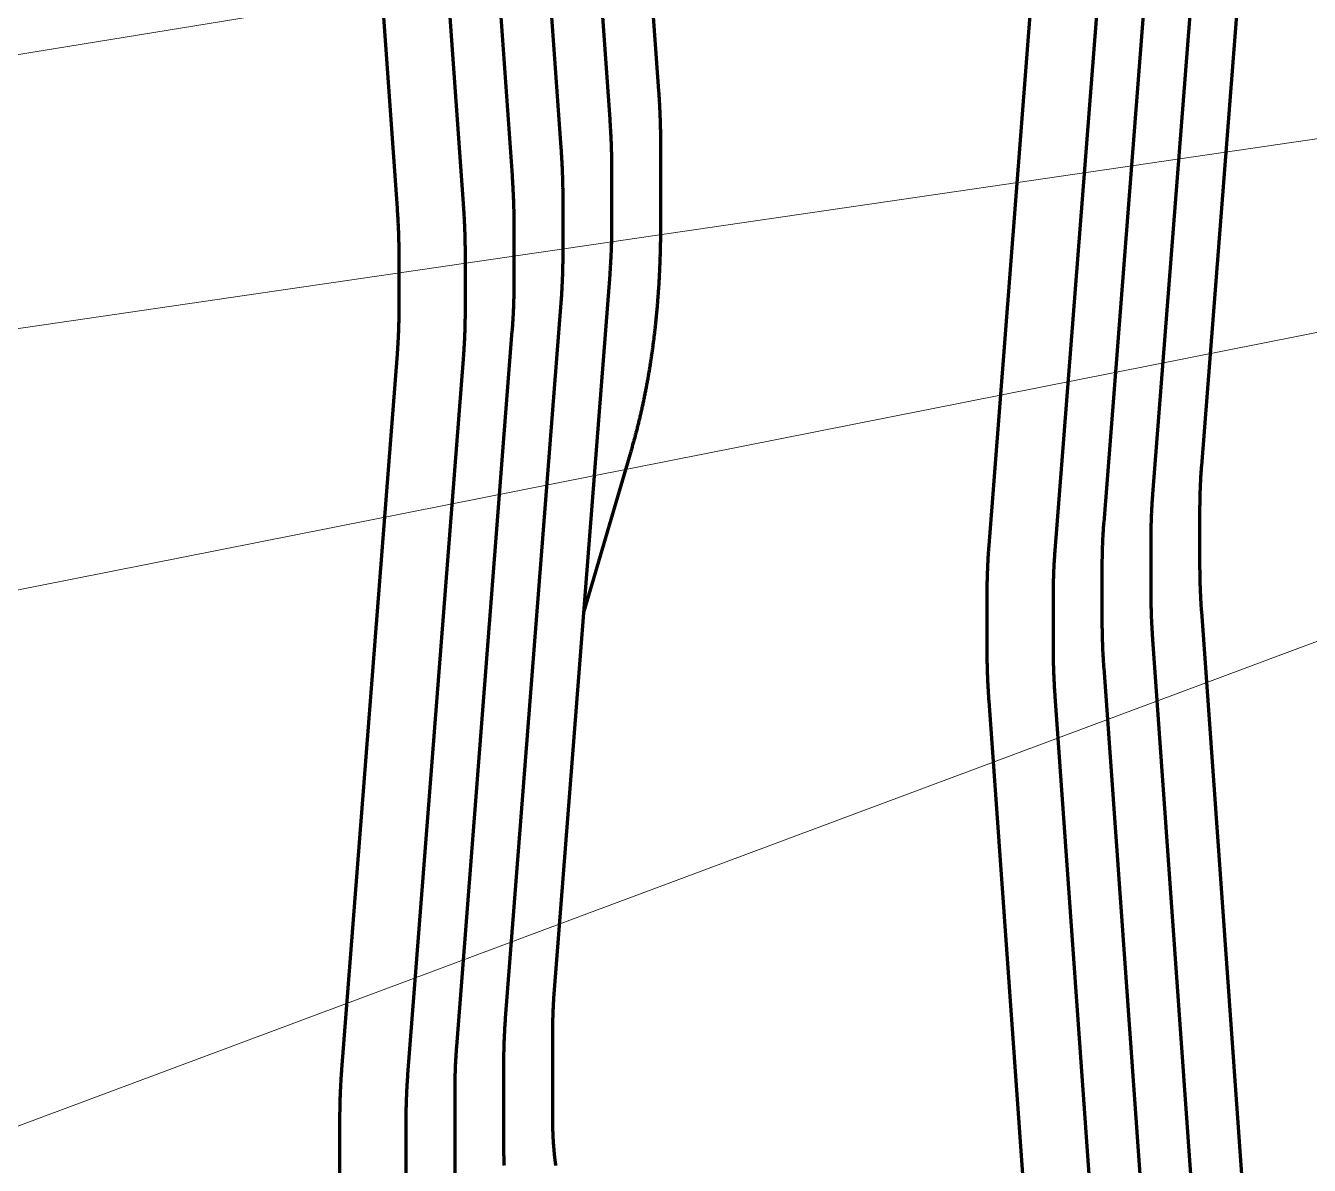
# Model space of a CAD drawing. Header units: millimetres. Extents: x 0 to 841, y 0 to 594.
# Drawn here: x 114.4 to 205.5, y 345.4 to 426.2 of the extents above; entities that cross this region are included whole.
import ezdxf

# ---------------------------------------------------------------- set-up
doc = ezdxf.new("R2010")
doc.units = ezdxf.units.MM
doc.layers.add('01-VISIBLE', color=7, linetype='CONTINUOUS', lineweight=70)
doc.layers.add('08-FINA', color=5, linetype='CONTINUOUS', lineweight=18)

msp = doc.modelspace()

# ---------------------------------------------------------------- linework, layer by layer
at = {"layer": '01-VISIBLE'}
for p, q in [((155.391, 476.845), (159.332, 421.553)), ((151.926, 474.845), (155.867, 419.553)), ((148.461, 472.844), (152.402, 417.552)), ((144.996, 470.844), (148.938, 415.552)), ((136.844, 468.509), (140.785, 413.217)), ((141.532, 468.843), (145.473, 413.551)), ((197.859, 394.959), (201.8, 445.7)), ((194.394, 392.959), (198.335, 443.7)), ((190.929, 390.958), (194.87, 441.699)), ((182.778, 389.322), (186.719, 440.063)), ((187.464, 388.958), (191.405, 439.699)), ((159.468, 417.82), (159.468, 412.057)), ((156.003, 415.819), (156.003, 412.132)), ((152.538, 413.819), (152.538, 410.132)), ((149.073, 411.819), (149.073, 408.131)), ((140.908, 409.818), (140.908, 406.131)), ((145.608, 409.818), (145.608, 406.131)), ((155.866, 408.533), (151.925, 357.792)), ((152.401, 406.533), (148.46, 355.792)), ((148.936, 404.533), (144.995, 353.791)), ((140.786, 402.896), (136.845, 352.155)), ((145.472, 402.532), (141.531, 351.791)), ((157.36, 395.986), (154.005, 384.573)), ((197.736, 388.037), (197.736, 391.725)), ((194.271, 386.037), (194.271, 389.724)), ((190.807, 384.036), (190.807, 387.724)), ((182.642, 382.036), (182.642, 385.723)), ((187.342, 382.036), (187.342, 385.723)), ((201.801, 329.346), (197.86, 384.638)), ((198.336, 327.346), (194.395, 382.638)), ((194.871, 325.345), (190.93, 380.637)), ((186.718, 323.011), (182.777, 378.303)), ((191.406, 323.345), (187.465, 378.637)), ((151.803, 354.558), (151.803, 348.631)), ((148.338, 352.557), (148.338, 346.631)), ((144.873, 350.557), (144.873, 344.631)), ((136.708, 348.556), (136.708, 342.63)), ((141.408, 348.556), (141.408, 342.63))]:
    msp.add_line(p, q, dxfattribs=at)
for points in [[(159.332, 421.553), (159.338, 421.472), (159.343, 421.391), (159.349, 421.31), (159.354, 421.229), (159.359, 421.148), (159.365, 421.067), (159.37, 420.986), (159.374, 420.905), (159.379, 420.824), (159.384, 420.742), (159.388, 420.661), (159.393, 420.58), (159.397, 420.499), (159.401, 420.418), (159.405, 420.337), (159.409, 420.256), (159.413, 420.175), (159.417, 420.093), (159.42, 420.012), (159.424, 419.931), (159.427, 419.85), (159.43, 419.769), (159.433, 419.688), (159.436, 419.606), (159.439, 419.525), (159.441, 419.444), (159.444, 419.363), (159.446, 419.282), (159.449, 419.201), (159.451, 419.119), (159.453, 419.038), (159.455, 418.957), (159.456, 418.876), (159.458, 418.794), (159.46, 418.713), (159.461, 418.632), (159.462, 418.551), (159.463, 418.47), (159.464, 418.388), (159.465, 418.307), (159.466, 418.226), (159.466, 418.145), (159.467, 418.063), (159.467, 417.982), (159.467, 417.901), (159.468, 417.82)], [(155.867, 419.553), (155.873, 419.472), (155.879, 419.391), (155.884, 419.31), (155.889, 419.229), (155.895, 419.147), (155.9, 419.066), (155.905, 418.985), (155.91, 418.904), (155.914, 418.823), (155.919, 418.742), (155.924, 418.661), (155.928, 418.58), (155.932, 418.499), (155.936, 418.418), (155.94, 418.336), (155.944, 418.255), (155.948, 418.174), (155.952, 418.093), (155.955, 418.012), (155.959, 417.931), (155.962, 417.85), (155.965, 417.768), (155.968, 417.687), (155.971, 417.606), (155.974, 417.525), (155.977, 417.444), (155.979, 417.362), (155.981, 417.281), (155.984, 417.2), (155.986, 417.119), (155.988, 417.038), (155.99, 416.956), (155.992, 416.875), (155.993, 416.794), (155.995, 416.713), (155.996, 416.632), (155.997, 416.55), (155.998, 416.469), (155.999, 416.388), (156, 416.307), (156.001, 416.225), (156.002, 416.144), (156.002, 416.063), (156.002, 415.982), (156.003, 415.901), (156.003, 415.819)], [(152.402, 417.552), (152.408, 417.471), (152.414, 417.39), (152.419, 417.309), (152.425, 417.228), (152.43, 417.147), (152.435, 417.066), (152.44, 416.985), (152.445, 416.904), (152.45, 416.823), (152.454, 416.742), (152.459, 416.661), (152.463, 416.579), (152.467, 416.498), (152.472, 416.417), (152.476, 416.336), (152.479, 416.255), (152.483, 416.174), (152.487, 416.093), (152.49, 416.011), (152.494, 415.93), (152.497, 415.849), (152.5, 415.768), (152.503, 415.687), (152.506, 415.606), (152.509, 415.524), (152.512, 415.443), (152.514, 415.362), (152.517, 415.281), (152.519, 415.2), (152.521, 415.118), (152.523, 415.037), (152.525, 414.956), (152.527, 414.875), (152.528, 414.794), (152.53, 414.712), (152.531, 414.631), (152.533, 414.55), (152.534, 414.469), (152.535, 414.388), (152.536, 414.306), (152.536, 414.225), (152.537, 414.144), (152.537, 414.063), (152.538, 413.981), (152.538, 413.9), (152.538, 413.819)], [(148.938, 415.552), (148.943, 415.471), (148.949, 415.39), (148.954, 415.309), (148.96, 415.228), (148.965, 415.147), (148.97, 415.066), (148.975, 414.984), (148.98, 414.903), (148.985, 414.822), (148.989, 414.741), (148.994, 414.66), (148.998, 414.579), (149.003, 414.498), (149.007, 414.417), (149.011, 414.336), (149.015, 414.255), (149.018, 414.173), (149.022, 414.092), (149.026, 414.011), (149.029, 413.93), (149.032, 413.849), (149.035, 413.768), (149.039, 413.686), (149.041, 413.605), (149.044, 413.524), (149.047, 413.443), (149.049, 413.362), (149.052, 413.28), (149.054, 413.199), (149.056, 413.118), (149.058, 413.037), (149.06, 412.956), (149.062, 412.874), (149.064, 412.793), (149.065, 412.712), (149.066, 412.631), (149.068, 412.55), (149.069, 412.468), (149.07, 412.387), (149.071, 412.306), (149.071, 412.225), (149.072, 412.143), (149.072, 412.062), (149.073, 411.981), (149.073, 411.9), (149.073, 411.819)], [(145.473, 413.551), (145.478, 413.47), (145.484, 413.389), (145.49, 413.308), (145.495, 413.227), (145.5, 413.146), (145.505, 413.065), (145.51, 412.984), (145.515, 412.903), (145.52, 412.822), (145.525, 412.741), (145.529, 412.66), (145.533, 412.579), (145.538, 412.497), (145.542, 412.416), (145.546, 412.335), (145.55, 412.254), (145.554, 412.173), (145.557, 412.092), (145.561, 412.011), (145.564, 411.929), (145.567, 411.848), (145.571, 411.767), (145.574, 411.686), (145.577, 411.605), (145.579, 411.524), (145.582, 411.442), (145.585, 411.361), (145.587, 411.28), (145.589, 411.199), (145.591, 411.118), (145.593, 411.036), (145.595, 410.955), (145.597, 410.874), (145.599, 410.793), (145.6, 410.712), (145.602, 410.63), (145.603, 410.549), (145.604, 410.468), (145.605, 410.387), (145.606, 410.305), (145.607, 410.224), (145.607, 410.143), (145.608, 410.062), (145.608, 409.981), (145.608, 409.899), (145.608, 409.818)], [(140.785, 413.217), (140.79, 413.136), (140.796, 413.056), (140.801, 412.975), (140.807, 412.894), (140.812, 412.813), (140.817, 412.732), (140.822, 412.651), (140.827, 412.571), (140.831, 412.49), (140.836, 412.409), (140.84, 412.328), (140.844, 412.247), (140.849, 412.166), (140.853, 412.085), (140.856, 412.004), (140.86, 411.923), (140.864, 411.843), (140.867, 411.762), (140.87, 411.681), (140.874, 411.6), (140.877, 411.519), (140.88, 411.438), (140.882, 411.357), (140.885, 411.276), (140.887, 411.195), (140.89, 411.114), (140.892, 411.033), (140.894, 410.952), (140.896, 410.871), (140.898, 410.79), (140.899, 410.709), (140.901, 410.628), (140.902, 410.547), (140.904, 410.466), (140.905, 410.385), (140.906, 410.304), (140.906, 410.223), (140.907, 410.142), (140.908, 410.061), (140.908, 409.98), (140.908, 409.899), (140.908, 409.818)], [(156.003, 412.132), (156.003, 412.052), (156.002, 411.972), (156.002, 411.892), (156.002, 411.812), (156.001, 411.732), (156, 411.652), (156, 411.572), (155.999, 411.492), (155.997, 411.412), (155.996, 411.332), (155.995, 411.252), (155.993, 411.172), (155.992, 411.092), (155.99, 411.011), (155.988, 410.931), (155.986, 410.851), (155.984, 410.771), (155.981, 410.691), (155.979, 410.611), (155.976, 410.531), (155.974, 410.451), (155.971, 410.371), (155.968, 410.291), (155.965, 410.211), (155.961, 410.131), (155.958, 410.051), (155.954, 409.971), (155.951, 409.892), (155.947, 409.812), (155.943, 409.732), (155.939, 409.652), (155.934, 409.572), (155.93, 409.492), (155.926, 409.412), (155.921, 409.332), (155.916, 409.252), (155.911, 409.172), (155.906, 409.092), (155.901, 409.012), (155.895, 408.933), (155.89, 408.853), (155.884, 408.773), (155.878, 408.693), (155.872, 408.613), (155.866, 408.533)], [(159.468, 412.057), (159.467, 411.977), (159.467, 411.897), (159.467, 411.817), (159.467, 411.736), (159.466, 411.656), (159.466, 411.576), (159.465, 411.496), (159.465, 411.416), (159.464, 411.336), (159.463, 411.256), (159.462, 411.176), (159.461, 411.096), (159.46, 411.015), (159.459, 410.935), (159.458, 410.855), (159.456, 410.775), (159.455, 410.695), (159.453, 410.615), (159.452, 410.535), (159.45, 410.455), (159.448, 410.375), (159.446, 410.295), (159.444, 410.214), (159.442, 410.134), (159.44, 410.054), (159.438, 409.974), (159.435, 409.894), (159.433, 409.814), (159.43, 409.734), (159.427, 409.654), (159.425, 409.574), (159.422, 409.494), (159.419, 409.414), (159.416, 409.334), (159.413, 409.254), (159.41, 409.174), (159.406, 409.094), (159.403, 409.013), (159.399, 408.933), (159.396, 408.853), (159.392, 408.773), (159.388, 408.693), (159.384, 408.613), (159.38, 408.533), (159.376, 408.453), (159.372, 408.373), (159.368, 408.293), (159.364, 408.213), (159.359, 408.133), (159.355, 408.053), (159.35, 407.973), (159.345, 407.893), (159.34, 407.813), (159.335, 407.733), (159.33, 407.653), (159.325, 407.573), (159.32, 407.494), (159.315, 407.414), (159.309, 407.334), (159.304, 407.254), (159.298, 407.174), (159.292, 407.094), (159.286, 407.014), (159.28, 406.934), (159.274, 406.854), (159.268, 406.774), (159.262, 406.694), (159.256, 406.615), (159.249, 406.535), (159.243, 406.455), (159.236, 406.375), (159.229, 406.295), (159.222, 406.215), (159.216, 406.136), (159.208, 406.056), (159.201, 405.976), (159.194, 405.896), (159.187, 405.816), (159.179, 405.737), (159.172, 405.657), (159.164, 405.577), (159.156, 405.497), (159.148, 405.418), (159.14, 405.338), (159.132, 405.258), (159.124, 405.179), (159.116, 405.099), (159.107, 405.019), (159.099, 404.94), (159.09, 404.86), (159.081, 404.78), (159.073, 404.701), (159.064, 404.621), (159.055, 404.541), (159.045, 404.462), (159.036, 404.382), (159.027, 404.303), (159.017, 404.223), (159.008, 404.144), (158.998, 404.064), (158.988, 403.985), (158.978, 403.905), (158.968, 403.826), (158.958, 403.746), (158.948, 403.667), (158.937, 403.587), (158.927, 403.508), (158.916, 403.428), (158.906, 403.349), (158.895, 403.27), (158.884, 403.19), (158.873, 403.111), (158.862, 403.032), (158.85, 402.952), (158.839, 402.873), (158.828, 402.794), (158.816, 402.714), (158.804, 402.635), (158.792, 402.556), (158.78, 402.477), (158.768, 402.397), (158.756, 402.318), (158.744, 402.239), (158.732, 402.16), (158.719, 402.081), (158.706, 402.002), (158.694, 401.923), (158.681, 401.844), (158.668, 401.764), (158.655, 401.685), (158.641, 401.606), (158.628, 401.527), (158.615, 401.448), (158.601, 401.37), (158.587, 401.291), (158.574, 401.212), (158.56, 401.133), (158.546, 401.054), (158.531, 400.975), (158.517, 400.896), (158.503, 400.817), (158.488, 400.739), (158.473, 400.66), (158.459, 400.581), (158.444, 400.502), (158.429, 400.424), (158.414, 400.345), (158.398, 400.266), (158.383, 400.188), (158.367, 400.109), (158.352, 400.031), (158.336, 399.952), (158.32, 399.874), (158.304, 399.795), (158.288, 399.717), (158.272, 399.638), (158.255, 399.56), (158.239, 399.481), (158.222, 399.403), (158.205, 399.325), (158.188, 399.246), (158.171, 399.168), (158.154, 399.09), (158.137, 399.011), (158.12, 398.933), (158.102, 398.855), (158.084, 398.777), (158.067, 398.699), (158.049, 398.621), (158.031, 398.543), (158.012, 398.465), (157.994, 398.387), (157.976, 398.309), (157.957, 398.231), (157.938, 398.153), (157.92, 398.075), (157.901, 397.997), (157.881, 397.919), (157.862, 397.842), (157.843, 397.764), (157.823, 397.686), (157.804, 397.608), (157.784, 397.531), (157.764, 397.453), (157.744, 397.376), (157.724, 397.298), (157.704, 397.221), (157.683, 397.143), (157.662, 397.066), (157.642, 396.988), (157.621, 396.911), (157.6, 396.834), (157.579, 396.756), (157.558, 396.679), (157.536, 396.602), (157.515, 396.525), (157.493, 396.448), (157.471, 396.371), (157.449, 396.294), (157.427, 396.217), (157.405, 396.14), (157.382, 396.063), (157.36, 395.986)], [(152.538, 410.132), (152.538, 410.052), (152.538, 409.972), (152.537, 409.892), (152.537, 409.811), (152.536, 409.731), (152.536, 409.651), (152.535, 409.571), (152.534, 409.491), (152.533, 409.411), (152.531, 409.331), (152.53, 409.251), (152.528, 409.171), (152.527, 409.091), (152.525, 409.011), (152.523, 408.931), (152.521, 408.851), (152.519, 408.771), (152.517, 408.691), (152.514, 408.611), (152.512, 408.531), (152.509, 408.451), (152.506, 408.371), (152.503, 408.291), (152.5, 408.211), (152.497, 408.131), (152.493, 408.051), (152.49, 407.971), (152.486, 407.891), (152.482, 407.811), (152.478, 407.731), (152.474, 407.651), (152.47, 407.571), (152.465, 407.491), (152.461, 407.411), (152.456, 407.332), (152.451, 407.252), (152.446, 407.172), (152.441, 407.092), (152.436, 407.012), (152.43, 406.932), (152.425, 406.852), (152.419, 406.772), (152.413, 406.693), (152.407, 406.613), (152.401, 406.533)], [(149.073, 408.131), (149.073, 408.051), (149.073, 407.971), (149.072, 407.891), (149.072, 407.811), (149.071, 407.731), (149.071, 407.651), (149.07, 407.571), (149.069, 407.491), (149.068, 407.411), (149.067, 407.331), (149.065, 407.251), (149.064, 407.171), (149.062, 407.091), (149.06, 407.011), (149.058, 406.931), (149.056, 406.851), (149.054, 406.771), (149.052, 406.691), (149.049, 406.611), (149.047, 406.531), (149.044, 406.451), (149.041, 406.371), (149.038, 406.291), (149.035, 406.211), (149.032, 406.131), (149.028, 406.051), (149.025, 405.971), (149.021, 405.891), (149.017, 405.811), (149.013, 405.731), (149.009, 405.651), (149.005, 405.571), (149, 405.491), (148.996, 405.411), (148.991, 405.331), (148.986, 405.251), (148.981, 405.171), (148.976, 405.091), (148.971, 405.012), (148.966, 404.932), (148.96, 404.852), (148.954, 404.772), (148.949, 404.692), (148.943, 404.612), (148.936, 404.533)], [(140.908, 406.131), (140.908, 406.05), (140.908, 405.969), (140.908, 405.888), (140.907, 405.807), (140.906, 405.726), (140.906, 405.645), (140.905, 405.564), (140.904, 405.483), (140.902, 405.402), (140.901, 405.321), (140.899, 405.24), (140.898, 405.16), (140.896, 405.079), (140.894, 404.998), (140.892, 404.917), (140.889, 404.836), (140.887, 404.755), (140.884, 404.674), (140.881, 404.593), (140.878, 404.512), (140.875, 404.431), (140.872, 404.351), (140.869, 404.27), (140.865, 404.189), (140.861, 404.108), (140.857, 404.027), (140.853, 403.946), (140.849, 403.865), (140.845, 403.785), (140.84, 403.704), (140.835, 403.623), (140.831, 403.542), (140.826, 403.461), (140.82, 403.381), (140.815, 403.3), (140.81, 403.219), (140.804, 403.138), (140.798, 403.058), (140.792, 402.977), (140.786, 402.896)], [(145.608, 406.131), (145.608, 406.051), (145.608, 405.971), (145.608, 405.891), (145.607, 405.811), (145.607, 405.731), (145.606, 405.651), (145.605, 405.57), (145.604, 405.49), (145.603, 405.41), (145.602, 405.33), (145.6, 405.25), (145.599, 405.17), (145.597, 405.09), (145.595, 405.01), (145.593, 404.93), (145.591, 404.85), (145.589, 404.77), (145.587, 404.69), (145.584, 404.61), (145.582, 404.53), (145.579, 404.45), (145.576, 404.37), (145.573, 404.29), (145.57, 404.21), (145.567, 404.13), (145.563, 404.05), (145.56, 403.97), (145.556, 403.89), (145.552, 403.81), (145.548, 403.73), (145.544, 403.65), (145.54, 403.57), (145.536, 403.491), (145.531, 403.411), (145.526, 403.331), (145.522, 403.251), (145.517, 403.171), (145.511, 403.091), (145.506, 403.011), (145.501, 402.931), (145.495, 402.851), (145.49, 402.772), (145.484, 402.692), (145.478, 402.612), (145.472, 402.532)], [(197.736, 391.725), (197.736, 391.805), (197.736, 391.886), (197.737, 391.967), (197.737, 392.048), (197.738, 392.129), (197.739, 392.21), (197.74, 392.291), (197.741, 392.372), (197.742, 392.453), (197.744, 392.534), (197.745, 392.615), (197.747, 392.696), (197.749, 392.777), (197.751, 392.858), (197.753, 392.939), (197.755, 393.019), (197.758, 393.1), (197.76, 393.181), (197.763, 393.262), (197.766, 393.343), (197.769, 393.424), (197.772, 393.505), (197.776, 393.586), (197.779, 393.667), (197.783, 393.747), (197.787, 393.828), (197.791, 393.909), (197.795, 393.99), (197.8, 394.071), (197.804, 394.152), (197.809, 394.232), (197.814, 394.313), (197.819, 394.394), (197.824, 394.475), (197.829, 394.556), (197.835, 394.636), (197.841, 394.717), (197.846, 394.798), (197.852, 394.879), (197.859, 394.959)], [(194.271, 389.724), (194.271, 389.805), (194.272, 389.886), (194.272, 389.967), (194.273, 390.048), (194.273, 390.129), (194.274, 390.21), (194.275, 390.291), (194.276, 390.372), (194.277, 390.453), (194.279, 390.534), (194.28, 390.614), (194.282, 390.695), (194.284, 390.776), (194.286, 390.857), (194.288, 390.938), (194.29, 391.019), (194.293, 391.1), (194.296, 391.181), (194.298, 391.262), (194.301, 391.343), (194.304, 391.424), (194.308, 391.504), (194.311, 391.585), (194.315, 391.666), (194.318, 391.747), (194.322, 391.828), (194.326, 391.909), (194.331, 391.99), (194.335, 392.07), (194.339, 392.151), (194.344, 392.232), (194.349, 392.313), (194.354, 392.394), (194.359, 392.474), (194.365, 392.555), (194.37, 392.636), (194.376, 392.717), (194.382, 392.797), (194.388, 392.878), (194.394, 392.959)], [(190.807, 387.724), (190.807, 387.805), (190.807, 387.886), (190.807, 387.967), (190.808, 388.047), (190.808, 388.128), (190.809, 388.209), (190.81, 388.29), (190.811, 388.371), (190.812, 388.452), (190.814, 388.533), (190.815, 388.614), (190.817, 388.695), (190.819, 388.776), (190.821, 388.857), (190.823, 388.938), (190.826, 389.019), (190.828, 389.1), (190.831, 389.18), (190.833, 389.261), (190.836, 389.342), (190.84, 389.423), (190.843, 389.504), (190.846, 389.585), (190.85, 389.666), (190.854, 389.747), (190.857, 389.827), (190.861, 389.908), (190.866, 389.989), (190.87, 390.07), (190.875, 390.151), (190.879, 390.232), (190.884, 390.312), (190.889, 390.393), (190.894, 390.474), (190.9, 390.555), (190.905, 390.636), (190.911, 390.716), (190.917, 390.797), (190.923, 390.878), (190.929, 390.958)], [(182.642, 385.723), (182.642, 385.803), (182.642, 385.883), (182.642, 385.963), (182.643, 386.043), (182.643, 386.124), (182.644, 386.204), (182.645, 386.284), (182.646, 386.364), (182.647, 386.444), (182.648, 386.524), (182.65, 386.604), (182.651, 386.684), (182.653, 386.764), (182.655, 386.844), (182.656, 386.924), (182.659, 387.004), (182.661, 387.084), (182.663, 387.164), (182.665, 387.244), (182.668, 387.324), (182.671, 387.404), (182.674, 387.484), (182.677, 387.564), (182.68, 387.644), (182.683, 387.724), (182.686, 387.804), (182.69, 387.884), (182.694, 387.964), (182.698, 388.044), (182.702, 388.124), (182.706, 388.204), (182.71, 388.284), (182.714, 388.364), (182.719, 388.443), (182.724, 388.523), (182.728, 388.603), (182.733, 388.683), (182.738, 388.763), (182.744, 388.843), (182.749, 388.923), (182.755, 389.003), (182.76, 389.082), (182.766, 389.162), (182.772, 389.242), (182.778, 389.322)], [(187.342, 385.723), (187.342, 385.804), (187.342, 385.885), (187.342, 385.966), (187.343, 386.047), (187.344, 386.128), (187.344, 386.209), (187.345, 386.29), (187.346, 386.371), (187.348, 386.452), (187.349, 386.533), (187.351, 386.614), (187.352, 386.695), (187.354, 386.775), (187.356, 386.856), (187.358, 386.937), (187.361, 387.018), (187.363, 387.099), (187.366, 387.18), (187.369, 387.261), (187.372, 387.342), (187.375, 387.423), (187.378, 387.504), (187.381, 387.584), (187.385, 387.665), (187.389, 387.746), (187.393, 387.827), (187.397, 387.908), (187.401, 387.989), (187.405, 388.07), (187.41, 388.15), (187.414, 388.231), (187.419, 388.312), (187.424, 388.393), (187.43, 388.474), (187.435, 388.554), (187.44, 388.635), (187.446, 388.716), (187.452, 388.797), (187.458, 388.877), (187.464, 388.958)], [(197.86, 384.638), (197.854, 384.719), (197.848, 384.8), (197.843, 384.881), (197.838, 384.961), (197.833, 385.042), (197.828, 385.123), (197.823, 385.204), (197.818, 385.285), (197.813, 385.366), (197.809, 385.446), (197.804, 385.527), (197.8, 385.608), (197.796, 385.689), (197.792, 385.77), (197.788, 385.851), (197.784, 385.932), (197.781, 386.013), (197.777, 386.094), (197.774, 386.175), (197.771, 386.256), (197.768, 386.337), (197.765, 386.418), (197.762, 386.498), (197.759, 386.579), (197.757, 386.66), (197.755, 386.741), (197.752, 386.822), (197.75, 386.903), (197.748, 386.984), (197.747, 387.065), (197.745, 387.146), (197.743, 387.227), (197.742, 387.308), (197.741, 387.389), (197.74, 387.47), (197.739, 387.551), (197.738, 387.632), (197.737, 387.713), (197.737, 387.794), (197.736, 387.875), (197.736, 387.956), (197.736, 388.037)], [(194.395, 382.638), (194.389, 382.718), (194.384, 382.799), (194.378, 382.88), (194.373, 382.961), (194.368, 383.042), (194.363, 383.123), (194.358, 383.203), (194.353, 383.284), (194.348, 383.365), (194.344, 383.446), (194.339, 383.527), (194.335, 383.608), (194.331, 383.689), (194.327, 383.77), (194.323, 383.851), (194.319, 383.931), (194.316, 384.012), (194.312, 384.093), (194.309, 384.174), (194.306, 384.255), (194.303, 384.336), (194.3, 384.417), (194.297, 384.498), (194.295, 384.579), (194.292, 384.66), (194.29, 384.741), (194.288, 384.822), (194.285, 384.903), (194.284, 384.984), (194.282, 385.065), (194.28, 385.146), (194.279, 385.227), (194.277, 385.308), (194.276, 385.389), (194.275, 385.47), (194.274, 385.551), (194.273, 385.632), (194.273, 385.713), (194.272, 385.794), (194.272, 385.875), (194.271, 385.956), (194.271, 386.037)], [(190.93, 380.637), (190.924, 380.718), (190.919, 380.799), (190.913, 380.88), (190.908, 380.96), (190.903, 381.041), (190.898, 381.122), (190.893, 381.203), (190.888, 381.284), (190.884, 381.365), (190.879, 381.446), (190.875, 381.527), (190.87, 381.607), (190.866, 381.688), (190.862, 381.769), (190.858, 381.85), (190.855, 381.931), (190.851, 382.012), (190.848, 382.093), (190.844, 382.174), (190.841, 382.255), (190.838, 382.336), (190.835, 382.417), (190.832, 382.498), (190.83, 382.579), (190.827, 382.66), (190.825, 382.741), (190.823, 382.822), (190.821, 382.902), (190.819, 382.983), (190.817, 383.064), (190.815, 383.145), (190.814, 383.226), (190.812, 383.307), (190.811, 383.388), (190.81, 383.469), (190.809, 383.55), (190.808, 383.631), (190.808, 383.712), (190.807, 383.793), (190.807, 383.874), (190.807, 383.955), (190.807, 384.036)], [(182.777, 378.303), (182.771, 378.384), (182.766, 378.465), (182.76, 378.546), (182.755, 378.627), (182.75, 378.708), (182.745, 378.789), (182.74, 378.87), (182.735, 378.951), (182.73, 379.032), (182.725, 379.113), (182.721, 379.194), (182.716, 379.276), (182.712, 379.357), (182.708, 379.438), (182.704, 379.519), (182.7, 379.6), (182.696, 379.681), (182.693, 379.762), (182.689, 379.843), (182.686, 379.925), (182.682, 380.006), (182.679, 380.087), (182.676, 380.168), (182.673, 380.249), (182.671, 380.33), (182.668, 380.412), (182.665, 380.493), (182.663, 380.574), (182.661, 380.655), (182.659, 380.736), (182.656, 380.818), (182.655, 380.899), (182.653, 380.98), (182.651, 381.061), (182.65, 381.143), (182.648, 381.224), (182.647, 381.305), (182.646, 381.386), (182.645, 381.467), (182.644, 381.549), (182.643, 381.63), (182.643, 381.711), (182.642, 381.792), (182.642, 381.874), (182.642, 381.955), (182.642, 382.036)], [(187.465, 378.637), (187.46, 378.718), (187.454, 378.798), (187.449, 378.879), (187.443, 378.96), (187.438, 379.041), (187.433, 379.122), (187.428, 379.203), (187.423, 379.283), (187.419, 379.364), (187.414, 379.445), (187.41, 379.526), (187.406, 379.607), (187.401, 379.688), (187.397, 379.769), (187.394, 379.85), (187.39, 379.931), (187.386, 380.012), (187.383, 380.092), (187.379, 380.173), (187.376, 380.254), (187.373, 380.335), (187.37, 380.416), (187.368, 380.497), (187.365, 380.578), (187.362, 380.659), (187.36, 380.74), (187.358, 380.821), (187.356, 380.902), (187.354, 380.983), (187.352, 381.064), (187.35, 381.145), (187.349, 381.226), (187.348, 381.307), (187.346, 381.388), (187.345, 381.469), (187.344, 381.55), (187.344, 381.631), (187.343, 381.712), (187.342, 381.793), (187.342, 381.874), (187.342, 381.955), (187.342, 382.036)], [(151.925, 357.792), (151.919, 357.712), (151.913, 357.631), (151.907, 357.55), (151.901, 357.469), (151.896, 357.389), (151.89, 357.308), (151.885, 357.227), (151.88, 357.146), (151.875, 357.066), (151.871, 356.985), (151.866, 356.904), (151.862, 356.823), (151.857, 356.742), (151.853, 356.661), (151.85, 356.581), (151.846, 356.5), (151.842, 356.419), (151.839, 356.338), (151.836, 356.257), (151.832, 356.176), (151.829, 356.095), (151.827, 356.014), (151.824, 355.933), (151.822, 355.853), (151.819, 355.772), (151.817, 355.691), (151.815, 355.61), (151.813, 355.529), (151.811, 355.448), (151.81, 355.367), (151.808, 355.286), (151.807, 355.205), (151.806, 355.124), (151.805, 355.043), (151.804, 354.962), (151.804, 354.881), (151.803, 354.8), (151.803, 354.72), (151.803, 354.639), (151.803, 354.558)], [(148.46, 355.792), (148.454, 355.711), (148.448, 355.63), (148.442, 355.55), (148.436, 355.469), (148.431, 355.388), (148.426, 355.307), (148.42, 355.227), (148.415, 355.146), (148.41, 355.065), (148.406, 354.984), (148.401, 354.903), (148.397, 354.823), (148.393, 354.742), (148.389, 354.661), (148.385, 354.58), (148.381, 354.499), (148.377, 354.418), (148.374, 354.338), (148.371, 354.257), (148.368, 354.176), (148.365, 354.095), (148.362, 354.014), (148.359, 353.933), (148.357, 353.852), (148.354, 353.771), (148.352, 353.69), (148.35, 353.609), (148.348, 353.528), (148.347, 353.448), (148.345, 353.367), (148.344, 353.286), (148.342, 353.205), (148.341, 353.124), (148.34, 353.043), (148.34, 352.962), (148.339, 352.881), (148.338, 352.8), (148.338, 352.719), (148.338, 352.638), (148.338, 352.557)], [(144.995, 353.791), (144.989, 353.711), (144.983, 353.63), (144.977, 353.549), (144.972, 353.469), (144.966, 353.388), (144.961, 353.307), (144.956, 353.226), (144.951, 353.145), (144.946, 353.065), (144.941, 352.984), (144.936, 352.903), (144.932, 352.822), (144.928, 352.741), (144.924, 352.661), (144.92, 352.58), (144.916, 352.499), (144.913, 352.418), (144.909, 352.337), (144.906, 352.256), (144.903, 352.175), (144.9, 352.094), (144.897, 352.014), (144.894, 351.933), (144.892, 351.852), (144.89, 351.771), (144.887, 351.69), (144.885, 351.609), (144.884, 351.528), (144.882, 351.447), (144.88, 351.366), (144.879, 351.285), (144.878, 351.204), (144.876, 351.123), (144.876, 351.042), (144.875, 350.962), (144.874, 350.881), (144.874, 350.8), (144.873, 350.719), (144.873, 350.638), (144.873, 350.557)], [(136.845, 352.155), (136.838, 352.075), (136.833, 351.995), (136.827, 351.916), (136.821, 351.836), (136.815, 351.756), (136.81, 351.676), (136.805, 351.596), (136.8, 351.516), (136.795, 351.436), (136.79, 351.356), (136.785, 351.277), (136.781, 351.197), (136.776, 351.117), (136.772, 351.037), (136.768, 350.957), (136.764, 350.877), (136.76, 350.797), (136.756, 350.717), (136.753, 350.637), (136.749, 350.557), (136.746, 350.477), (136.743, 350.397), (136.74, 350.317), (136.737, 350.237), (136.734, 350.157), (136.732, 350.077), (136.729, 349.997), (136.727, 349.917), (136.725, 349.837), (136.723, 349.757), (136.721, 349.677), (136.719, 349.597), (136.717, 349.517), (136.716, 349.437), (136.715, 349.357), (136.713, 349.277), (136.712, 349.197), (136.711, 349.117), (136.71, 349.037), (136.71, 348.957), (136.709, 348.877), (136.709, 348.797), (136.708, 348.716), (136.708, 348.636), (136.708, 348.556)], [(141.531, 351.791), (141.524, 351.71), (141.518, 351.63), (141.512, 351.549), (141.507, 351.468), (141.501, 351.387), (141.496, 351.307), (141.491, 351.226), (141.486, 351.145), (141.481, 351.064), (141.476, 350.983), (141.472, 350.903), (141.467, 350.822), (141.463, 350.741), (141.459, 350.66), (141.455, 350.579), (141.451, 350.498), (141.448, 350.418), (141.444, 350.337), (141.441, 350.256), (141.438, 350.175), (141.435, 350.094), (141.432, 350.013), (141.43, 349.932), (141.427, 349.851), (141.425, 349.77), (141.423, 349.689), (141.421, 349.609), (141.419, 349.528), (141.417, 349.447), (141.415, 349.366), (141.414, 349.285), (141.413, 349.204), (141.412, 349.123), (141.411, 349.042), (141.41, 348.961), (141.409, 348.88), (141.409, 348.799), (141.408, 348.718), (141.408, 348.637), (141.408, 348.556)], [(151.803, 348.631), (151.803, 348.54), (151.803, 348.448), (151.804, 348.356), (151.805, 348.264), (151.807, 348.173), (151.809, 348.081), (151.811, 347.989), (151.814, 347.897), (151.817, 347.806), (151.821, 347.714), (151.824, 347.622), (151.828, 347.53), (151.833, 347.439), (151.838, 347.347), (151.843, 347.255), (151.848, 347.164), (151.854, 347.072), (151.86, 346.981), (151.866, 346.889), (151.873, 346.798), (151.88, 346.706), (151.887, 346.615), (151.895, 346.523), (151.903, 346.432), (151.911, 346.34), (151.92, 346.249), (151.929, 346.158), (151.938, 346.066), (151.948, 345.975), (151.957, 345.884), (151.967, 345.792), (151.978, 345.701), (151.989, 345.61), (152, 345.519), (152.011, 345.428), (152.023, 345.337)], [(148.338, 346.631), (148.338, 346.539), (148.338, 346.448), (148.339, 346.356), (148.341, 346.264), (148.342, 346.172), (148.344, 346.08), (148.347, 345.989), (148.349, 345.897), (148.352, 345.805), (148.356, 345.713), (148.359, 345.622), (148.364, 345.53), (148.368, 345.438), (148.373, 345.347)]]:
    msp.add_lwpolyline(points, dxfattribs=at)
at = {"layer": '08-FINA'}
for p, q in [((51.441, 413.946), (309.17, 455.996)), ((51.453, 395.564), (316.793, 434.371)), ((51.414, 373.787), (313.16, 425.656)), ((51.216, 324.762), (294.381, 415.488))]:
    msp.add_line(p, q, dxfattribs=at)

doc.saveas('drawing.dxf')
